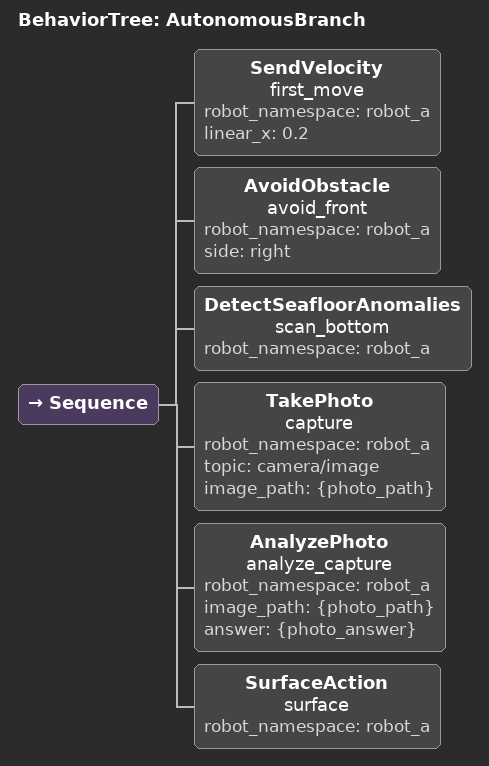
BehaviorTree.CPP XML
<root>
  <BehaviorTree ID="AutonomousBranch">
    <Sequence>
      <SendVelocity name="first_move" robot_namespace="robot_a" linear_x="0.2"/>
      <AvoidObstacle name="avoid_front" robot_namespace="robot_a" side="right"/>
      <DetectSeafloorAnomalies name="scan_bottom" robot_namespace="robot_a"/>
      <TakePhoto name="capture" robot_namespace="robot_a" topic="camera/image"
                 image_path="{photo_path}"/>
      <AnalyzePhoto name="analyze_capture" robot_namespace="robot_a"
                    image_path="{photo_path}" answer="{photo_answer}"/>
      <SurfaceAction name="surface" robot_namespace="robot_a"/>
    </Sequence>
  </BehaviorTree>
</root>
